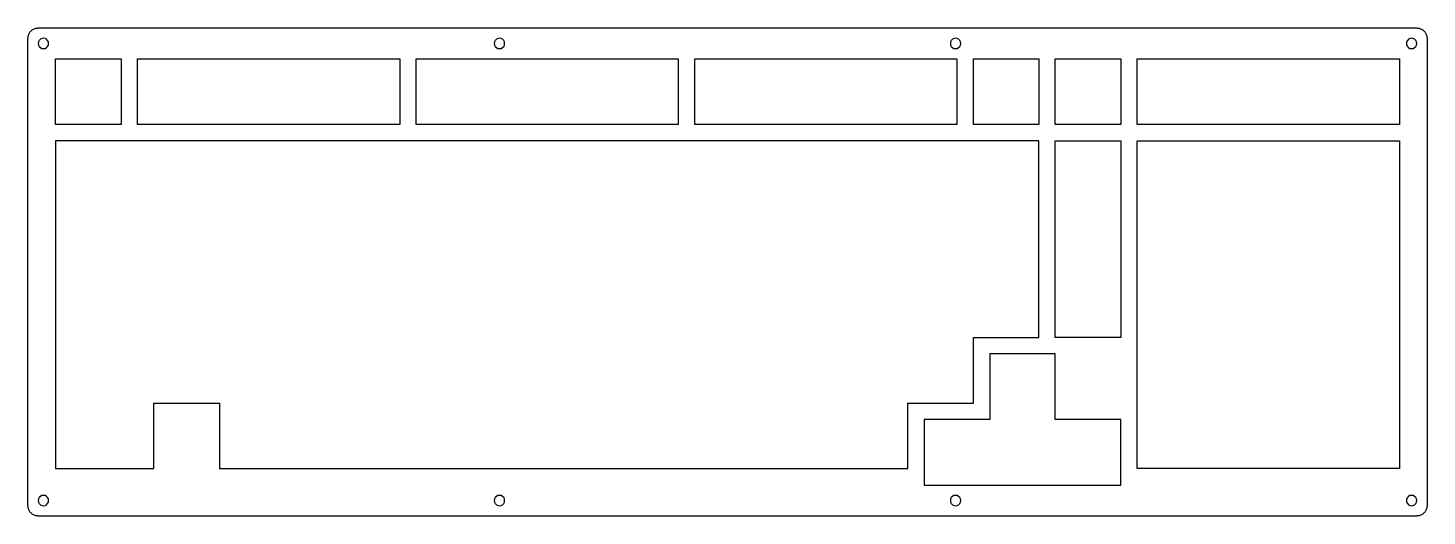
# Model space of a CAD drawing. Extents: x 0 to 407, y 0 to 142.
import ezdxf

# ---------------------------------------------------------------- set-up
doc = ezdxf.new("R2010")
doc.units = 0
doc.layers.get('0').update_dxf_attribs({"linetype": 'CONTINUOUS'})

msp = doc.modelspace()

# ---------------------------------------------------------------- linework, layer by layer
at = {"color": 0}
for p, q in [((0.095085, 139.075), (0.104731, 139.31)), ((0.095085, 3.24942), (0.095085, 139.075)), ((0.104731, 139.31), (0.130914, 139.544)), ((0.130914, 139.544), (0.177767, 139.774)), ((0.177767, 139.774), (0.241157, 140.002)), ((0.241157, 140.002), (0.323839, 140.222)), ((0.323839, 140.222), (0.421679, 140.436)), ((0.421679, 140.436), (0.537436, 140.643)), ((0.537436, 140.643), (0.666972, 140.838)), ((0.666972, 140.838), (0.813043, 141.023)), ((0.813043, 141.023), (0.972894, 141.196)), ((0.972894, 141.196), (1.14653, 141.356)), ((1.14653, 141.356), (1.33119, 141.502)), ((1.33119, 141.502), (1.52687, 141.632)), ((1.52687, 141.632), (1.73357, 141.748)), ((1.73357, 141.748), (1.94717, 141.846)), ((1.94717, 141.846), (2.16765, 141.928)), ((2.16765, 141.928), (2.39503, 141.992)), ((2.39503, 141.992), (2.62516, 142.039)), ((2.62516, 142.039), (2.85943, 142.065)), ((2.85943, 142.065), (3.09507, 142.074)), ((3.09507, 142.074), (403.624, 142.074)), ((3.38171, 138.456), (3.16811, 138.038)), ((3.7138, 138.788), (3.38171, 138.456)), ((4.13135, 139.001), (3.7138, 138.788)), ((4.59574, 139.075), (4.13135, 139.001)), ((5.05876, 139.001), (4.59574, 139.075)), ((5.47631, 138.788), (5.05876, 139.001)), ((5.80842, 138.456), (5.47631, 138.788)), ((6.02202, 138.038), (5.80842, 138.456)), ((135.891, 138.456), (135.678, 138.038)), ((136.222, 138.788), (135.891, 138.456)), ((136.641, 139.001), (136.222, 138.788)), ((137.104, 139.075), (136.641, 139.001)), ((137.567, 139.001), (137.104, 139.075)), ((137.986, 138.788), (137.567, 139.001)), ((138.318, 138.456), (137.986, 138.788)), ((138.53, 138.038), (138.318, 138.456)), ((268.399, 138.456), (268.186, 138.038)), ((268.73, 138.788), (268.399, 138.456)), ((269.149, 139.001), (268.73, 138.788)), ((269.612, 139.075), (269.149, 139.001)), ((270.075, 139.001), (269.612, 139.075)), ((270.495, 138.788), (270.075, 139.001)), ((270.826, 138.456), (270.495, 138.788)), ((271.038, 138.038), (270.826, 138.456)), ((400.907, 138.456), (400.696, 138.038)), ((401.239, 138.788), (400.907, 138.456)), ((401.655, 139.001), (401.239, 138.788)), ((402.121, 139.075), (401.655, 139.001)), ((402.583, 139.001), (402.121, 139.075)), ((403.003, 138.788), (402.583, 139.001)), ((403.334, 138.456), (403.003, 138.788)), ((403.546, 138.038), (403.334, 138.456)), ((403.624, 142.074), (403.856, 142.065)), ((403.856, 142.065), (404.089, 142.039)), ((404.089, 142.039), (404.322, 141.992)), ((404.322, 141.992), (404.548, 141.928)), ((404.548, 141.928), (404.77, 141.846)), ((404.77, 141.846), (404.982, 141.748)), ((404.982, 141.748), (405.19, 141.632)), ((405.19, 141.632), (405.384, 141.502)), ((405.384, 141.502), (405.567, 141.356)), ((405.567, 141.356), (405.744, 141.196)), ((405.744, 141.196), (405.903, 141.023)), ((405.903, 141.023), (406.047, 140.838)), ((406.047, 140.838), (406.178, 140.643)), ((406.178, 140.643), (406.294, 140.436)), ((406.294, 140.436), (406.393, 140.222)), ((406.393, 140.222), (406.474, 140.002)), ((406.474, 140.002), (406.538, 139.774)), ((406.538, 139.774), (406.583, 139.544)), ((406.583, 139.544), (406.612, 139.31)), ((406.612, 139.31), (406.622, 139.075)), ((406.622, 139.075), (406.622, 3.24804)), ((3.16811, 138.038), (3.09507, 137.574)), ((3.09507, 137.574), (3.16811, 137.111)), ((3.16811, 137.111), (3.38171, 136.693)), ((3.38171, 136.693), (3.7138, 136.361)), ((3.7138, 136.361), (4.13135, 136.148)), ((4.13135, 136.148), (4.59574, 136.075)), ((4.59574, 136.075), (5.05876, 136.148)), ((5.05876, 136.148), (5.47631, 136.361)), ((5.47631, 136.361), (5.80842, 136.693)), ((5.80842, 136.693), (6.02202, 137.111)), ((6.09505, 137.574), (6.02202, 138.038)), ((6.02202, 137.111), (6.09505, 137.574)), ((135.678, 138.038), (135.603, 137.574)), ((135.603, 137.574), (135.678, 137.111)), ((135.678, 137.111), (135.891, 136.693)), ((135.891, 136.693), (136.222, 136.361)), ((136.222, 136.361), (136.641, 136.148)), ((136.641, 136.148), (137.104, 136.075)), ((137.104, 136.075), (137.567, 136.148)), ((137.567, 136.148), (137.986, 136.361)), ((137.986, 136.361), (138.318, 136.693)), ((138.318, 136.693), (138.53, 137.111)), ((138.603, 137.574), (138.53, 138.038)), ((138.53, 137.111), (138.603, 137.574)), ((268.186, 138.038), (268.113, 137.574)), ((268.113, 137.574), (268.186, 137.111)), ((268.186, 137.111), (268.399, 136.693)), ((268.399, 136.693), (268.73, 136.361)), ((268.73, 136.361), (269.149, 136.148)), ((269.149, 136.148), (269.612, 136.075)), ((269.612, 136.075), (270.075, 136.148)), ((270.075, 136.148), (270.495, 136.361)), ((270.495, 136.361), (270.826, 136.693)), ((270.826, 136.693), (271.038, 137.111)), ((271.113, 137.574), (271.038, 138.038)), ((271.038, 137.111), (271.113, 137.574)), ((400.696, 138.038), (400.621, 137.574)), ((400.621, 137.574), (400.696, 137.111)), ((400.696, 137.111), (400.907, 136.693)), ((400.907, 136.693), (401.239, 136.361)), ((401.239, 136.361), (401.655, 136.148)), ((401.655, 136.148), (402.121, 136.075)), ((402.121, 136.075), (402.583, 136.148)), ((402.583, 136.148), (403.003, 136.361)), ((403.003, 136.361), (403.334, 136.693)), ((403.334, 136.693), (403.546, 137.111)), ((403.624, 137.574), (403.546, 138.038)), ((403.546, 137.111), (403.624, 137.574)), ((8.09322, 133.076), (27.146, 133.076)), ((8.09322, 114.023), (8.09322, 133.076)), ((27.146, 133.076), (27.146, 114.023)), ((31.9071, 133.076), (108.108, 133.076)), ((31.9071, 114.023), (31.9071, 133.076)), ((108.108, 133.076), (108.108, 114.023)), ((112.869, 133.076), (189.071, 133.076)), ((112.869, 114.023), (112.869, 133.076)), ((189.071, 133.076), (189.071, 114.023)), ((193.832, 133.076), (270.033, 133.076)), ((193.832, 114.023), (193.832, 133.076)), ((270.033, 133.076), (270.033, 114.023)), ((274.794, 133.076), (293.846, 133.076)), ((274.794, 114.023), (274.794, 133.076)), ((293.846, 133.076), (293.846, 114.023)), ((298.607, 133.076), (317.658, 133.076)), ((298.607, 114.023), (298.607, 133.076)), ((317.658, 133.076), (317.658, 114.023)), ((322.419, 133.076), (398.621, 133.076)), ((322.419, 114.023), (322.419, 133.076)), ((398.621, 133.076), (398.621, 114.023)), ((27.146, 114.023), (8.09322, 114.023)), ((108.108, 114.023), (31.9071, 114.023)), ((189.071, 114.023), (112.869, 114.023)), ((270.033, 114.023), (193.832, 114.023)), ((293.846, 114.023), (274.794, 114.023)), ((317.658, 114.023), (298.607, 114.023)), ((398.621, 114.023), (322.419, 114.023)), ((8.09322, 109.263), (8.09322, 90.2106)), ((293.846, 109.263), (8.09322, 109.263)), ((293.846, 52.1106), (293.846, 109.263)), ((298.607, 109.263), (317.658, 109.263)), ((298.607, 52.1106), (298.607, 109.263)), ((317.658, 109.263), (317.658, 52.1106)), ((322.419, 109.263), (398.621, 109.263)), ((322.419, 14.0105), (322.419, 109.263)), ((398.621, 109.263), (398.621, 14.0105)), ((8.09322, 90.2106), (8.09459, 90.2106)), ((8.09459, 90.2106), (8.09459, 71.1634)), ((8.09459, 71.1634), (8.09322, 71.1634)), ((8.09322, 71.1634), (8.09322, 52.1106)), ((8.09322, 52.1106), (8.09459, 52.1106)), ((8.09459, 52.1106), (8.09459, 14.0105)), ((274.796, 33.0605), (274.796, 52.1106)), ((274.796, 52.1106), (293.846, 52.1106)), ((317.658, 52.1106), (298.607, 52.1106)), ((279.557, 47.3495), (279.557, 28.3008)), ((298.608, 47.3495), (279.557, 47.3495)), ((298.608, 28.3008), (298.608, 47.3495)), ((36.6709, 14.0105), (36.6709, 33.0605)), ((36.6709, 33.0605), (55.7195, 33.0605)), ((55.7195, 33.0605), (55.7195, 14.0105)), ((255.746, 14.0105), (255.746, 33.0605)), ((255.746, 33.0605), (274.796, 33.0605)), ((279.557, 28.3008), (260.507, 28.3008)), ((260.507, 28.3008), (260.507, 9.248)), ((317.658, 28.3008), (298.608, 28.3008)), ((317.658, 9.248), (317.658, 28.3008)), ((8.09459, 14.0105), (36.6709, 14.0105)), ((55.7195, 14.0105), (255.746, 14.0105)), ((398.621, 14.0105), (322.419, 14.0105)), ((260.507, 9.248), (317.658, 9.248)), ((3.16811, 5.21173), (3.09507, 4.74733)), ((3.09507, 4.74733), (3.16811, 4.28431)), ((3.38171, 5.62927), (3.16811, 5.21173)), ((3.16811, 4.28431), (3.38171, 3.86676)), ((3.7138, 5.96138), (3.38171, 5.62927)), ((4.13135, 6.17499), (3.7138, 5.96138)), ((4.59574, 6.24801), (4.13135, 6.17499)), ((5.05876, 6.17499), (4.59574, 6.24801)), ((5.47631, 5.96138), (5.05876, 6.17499)), ((5.80842, 5.62927), (5.47631, 5.96138)), ((6.02202, 5.21173), (5.80842, 5.62927)), ((5.80842, 3.86676), (6.02202, 4.28431)), ((6.09505, 4.74733), (6.02202, 5.21173)), ((6.02202, 4.28431), (6.09505, 4.74733)), ((135.678, 5.21173), (135.603, 4.74733)), ((135.603, 4.74733), (135.678, 4.28431)), ((135.891, 5.62927), (135.678, 5.21173)), ((135.678, 4.28431), (135.891, 3.86676)), ((136.222, 5.96138), (135.891, 5.62927)), ((136.641, 6.17499), (136.222, 5.96138)), ((137.104, 6.24801), (136.641, 6.17499)), ((137.567, 6.17499), (137.104, 6.24801)), ((137.986, 5.96138), (137.567, 6.17499)), ((138.318, 5.62927), (137.986, 5.96138)), ((138.53, 5.21173), (138.318, 5.62927)), ((138.318, 3.86676), (138.53, 4.28431)), ((138.603, 4.74733), (138.53, 5.21173)), ((138.53, 4.28431), (138.603, 4.74733)), ((268.186, 5.21173), (268.113, 4.74733)), ((268.113, 4.74733), (268.186, 4.28431)), ((268.399, 5.62927), (268.186, 5.21173)), ((268.186, 4.28431), (268.399, 3.86676)), ((268.73, 5.96138), (268.399, 5.62927)), ((269.149, 6.17499), (268.73, 5.96138)), ((269.612, 6.24801), (269.149, 6.17499)), ((270.075, 6.17499), (269.612, 6.24801)), ((270.495, 5.96138), (270.075, 6.17499)), ((270.826, 5.62927), (270.495, 5.96138)), ((271.038, 5.21173), (270.826, 5.62927)), ((270.826, 3.86676), (271.038, 4.28431)), ((271.113, 4.74733), (271.038, 5.21173)), ((271.038, 4.28431), (271.113, 4.74733)), ((400.696, 5.21173), (400.621, 4.74733)), ((400.621, 4.74733), (400.696, 4.28431)), ((400.907, 5.62927), (400.696, 5.21173)), ((400.696, 4.28431), (400.907, 3.86676)), ((401.239, 5.96138), (400.907, 5.62927)), ((401.655, 6.17499), (401.239, 5.96138)), ((402.121, 6.24801), (401.655, 6.17499)), ((402.583, 6.17499), (402.121, 6.24801)), ((403.003, 5.96138), (402.583, 6.17499)), ((403.334, 5.62927), (403.003, 5.96138)), ((403.546, 5.21173), (403.334, 5.62927)), ((403.334, 3.86676), (403.546, 4.28431)), ((403.624, 4.74733), (403.546, 5.21173)), ((403.546, 4.28431), (403.624, 4.74733)), ((0.104731, 3.01239), (0.095085, 3.24942)), ((0.130914, 2.7795), (0.104731, 3.01239)), ((0.177767, 2.54799), (0.130914, 2.7795)), ((0.241157, 2.32062), (0.177767, 2.54799)), ((0.323839, 2.10013), (0.241157, 2.32062)), ((0.421679, 1.88654), (0.323839, 2.10013)), ((0.537436, 1.68121), (0.421679, 1.88654)), ((0.666972, 1.48553), (0.537436, 1.68121)), ((0.813043, 1.29949), (0.666972, 1.48553)), ((0.972894, 1.12723), (0.813043, 1.29949)), ((1.14653, 0.967384), (0.972894, 1.12723)), ((1.33119, 0.821313), (1.14653, 0.967384)), ((1.52687, 0.690397), (1.33119, 0.821313)), ((1.73357, 0.574643), (1.52687, 0.690397)), ((1.94717, 0.4768), (1.73357, 0.574643)), ((2.16765, 0.395496), (1.94717, 0.4768)), ((2.39503, 0.330729), (2.16765, 0.395496)), ((2.62516, 0.285254), (2.39503, 0.330729)), ((2.85943, 0.257693), (2.62516, 0.285254)), ((3.09507, 0.248047), (2.85943, 0.257693)), ((403.624, 0.248047), (3.09507, 0.248047)), ((3.38171, 3.86676), (3.7138, 3.53466)), ((3.7138, 3.53466), (4.13135, 3.32245)), ((4.13135, 3.32245), (4.59574, 3.24804)), ((4.59574, 3.24804), (5.05876, 3.32245)), ((5.05876, 3.32245), (5.47631, 3.53466)), ((5.47631, 3.53466), (5.80842, 3.86676)), ((135.891, 3.86676), (136.222, 3.53466)), ((136.222, 3.53466), (136.641, 3.32245)), ((136.641, 3.32245), (137.104, 3.24804)), ((137.104, 3.24804), (137.567, 3.32245)), ((137.567, 3.32245), (137.986, 3.53466)), ((137.986, 3.53466), (138.318, 3.86676)), ((268.399, 3.86676), (268.73, 3.53466)), ((268.73, 3.53466), (269.149, 3.32245)), ((269.149, 3.32245), (269.612, 3.24804)), ((269.612, 3.24804), (270.075, 3.32245)), ((270.075, 3.32245), (270.495, 3.53466)), ((270.495, 3.53466), (270.826, 3.86676)), ((400.907, 3.86676), (401.239, 3.53466)), ((401.239, 3.53466), (401.655, 3.32245)), ((401.655, 3.32245), (402.121, 3.24804)), ((402.121, 3.24804), (402.583, 3.32245)), ((402.583, 3.32245), (403.003, 3.53466)), ((403.003, 3.53466), (403.334, 3.86676)), ((403.856, 0.257693), (403.624, 0.248047)), ((404.089, 0.285254), (403.856, 0.257693)), ((404.322, 0.330729), (404.089, 0.285254)), ((404.548, 0.395496), (404.322, 0.330729)), ((404.77, 0.4768), (404.548, 0.395496)), ((404.982, 0.574643), (404.77, 0.4768)), ((405.19, 0.690397), (404.982, 0.574643)), ((405.384, 0.821313), (405.19, 0.690397)), ((405.567, 0.967384), (405.384, 0.821313)), ((405.744, 1.12723), (405.567, 0.967384)), ((405.903, 1.29949), (405.744, 1.12723)), ((406.047, 1.48553), (405.903, 1.29949)), ((406.178, 1.68121), (406.047, 1.48553)), ((406.294, 1.88654), (406.178, 1.68121)), ((406.393, 2.10013), (406.294, 1.88654)), ((406.474, 2.32062), (406.393, 2.10013)), ((406.538, 2.54799), (406.474, 2.32062)), ((406.583, 2.7795), (406.538, 2.54799)), ((406.612, 3.01239), (406.583, 2.7795)), ((406.622, 3.24804), (406.612, 3.01239))]:
    msp.add_line(p, q, dxfattribs=at)

doc.saveas('drawing.dxf')
